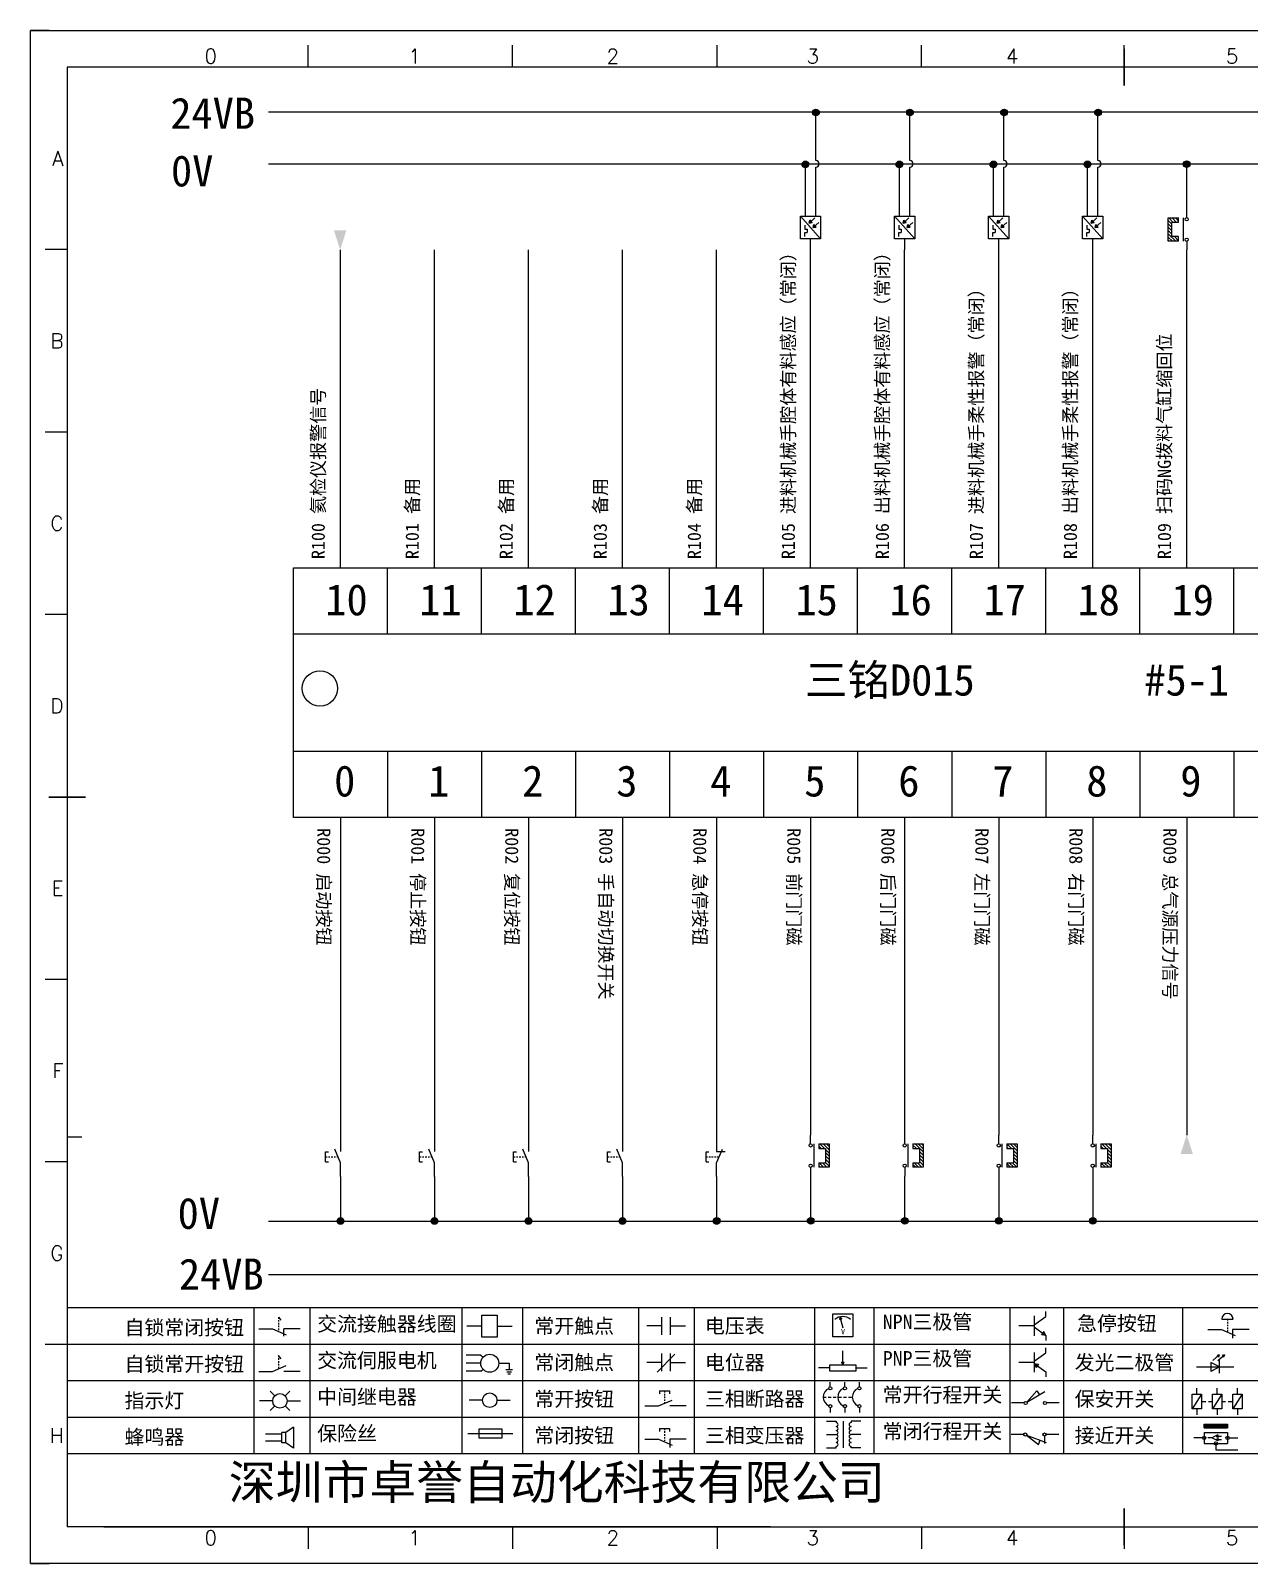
# Model space of a CAD drawing. Header units: millimetres. Extents: x 17734 to 28845, y 9358 to 11073.
# Drawn here: x 23709.2 to 23893.2, y 9752 to 9983.5 of the extents above; entities that cross this region are included whole.
import ezdxf
from ezdxf.enums import TextEntityAlignment as Align

# ---------------------------------------------------------------- set-up
doc = ezdxf.new("R2010")
doc.units = ezdxf.units.MM
doc.layers.add('AE_BOR', color=1, linetype='Continuous')
doc.styles.get("Standard").update_dxf_attribs({"font": ''})
doc.styles.add('WD', font='romans.shx', dxfattribs={"bigfont": 'gbcbig.shx'})
doc.styles.add('汉字', font='')
doc.styles.get('Standard').set_extended_font_data('SimSun')
doc.styles.get('汉字').set_extended_font_data('新宋体')

# ---------------------------------------------------------------- blocks, each defined once
blk = doc.blocks.new('*U8')
at = {"linetype": 'ByBlock'}
for p, q in [((-1909.23, -780.45), (-1909.23, -780.67)), ((-1909.23, -780.45), (-1908.92, -780.84)), ((-1909.23, -780.84), (-1909.23, -781.05)), ((-1911.92, -782.07), (-1910.06, -782.07)), ((-1910.06, -782.07), (-1908.18, -782.88)), ((-1909.23, -781.23), (-1909.23, -781.44)), ((-1909.23, -781.61), (-1909.23, -781.83)), ((-1909.23, -782), (-1909.23, -782.21)), ((-1909.23, -782.38), (-1909.23, -782.43)), ((-1908.52, -783.07), (-1908.52, -782.07)), ((-1906.25, -782.07), (-1908.52, -782.07))]:
    blk.add_line(p, q, dxfattribs=at)
blk = doc.blocks.new('*U11')
at = {"linetype": 'ByBlock'}
for p, q in [((-1908.88, -791.17), (-1909.23, -790.71)), ((-1909.23, -790.71), (-1909.23, -790.92)), ((-1909.23, -791.09), (-1909.23, -791.31)), ((-1909.23, -791.48), (-1909.23, -791.69)), ((-1911.92, -792.89), (-1910.06, -792.89)), ((-1910.06, -792.89), (-1908.18, -792.08)), ((-1909.23, -791.86), (-1909.23, -792.08)), ((-1909.23, -792.25), (-1909.23, -792.47)), ((-1906.25, -792.89), (-1908.52, -792.89))]:
    blk.add_line(p, q, dxfattribs=at)
blk = doc.blocks.new('蜂鸣器')
at = {"linetype": 'ByBlock'}
for p, q in [((-1907.17, -795.53), (-1908.25, -796.26)), ((-1907.17, -795.53), (-1907.17, -798.41)), ((-1908.8, -796.48), (-1911.01, -796.48)), ((-1908.8, -797.46), (-1911.01, -797.46)), ((-1908.25, -796.26), (-1908.8, -796.26)), ((-1908.8, -797.68), (-1908.8, -796.26)), ((-1908.25, -797.68), (-1908.8, -797.68)), ((-1908.25, -797.68), (-1908.25, -796.26)), ((-1907.17, -798.41), (-1908.25, -797.68))]:
    blk.add_line(p, q, dxfattribs=at)
blk = doc.blocks.new('指示灯')
at = {"linetype": 'ByBlock'}
for p, q in [((-1854.25, -776.92), (-1856.06, -776.92)), ((-1854.62, -775.59), (-1853.97, -776.23)), ((-1851.9, -775.59), (-1852.54, -776.23)), ((-1852.26, -776.92), (-1850.45, -776.92)), ((-1854.62, -778.25), (-1853.97, -777.61)), ((-1851.9, -778.25), (-1852.54, -777.61))]:
    blk.add_line(p, q, dxfattribs=at)
blk.add_circle((-1853.26, -776.92), 0.992, dxfattribs=at)
blk = doc.blocks.new('交流接触器线圈')
at = {"linetype": 'ByBlock'}
for p, q in [((-1880.82, -781.77), (-1882.87, -781.77)), ((-1878.72, -781.77), (-1876.67, -781.77))]:
    blk.add_line(p, q, dxfattribs=at)
blk.add_lwpolyline([(-1880.82, -780.28), (-1878.72, -780.28), (-1878.72, -783.26), (-1880.82, -783.26)], close=True, dxfattribs=at)
blk = doc.blocks.new('交流伺服电机')
at = {"linetype": 'ByBlock'}
for p, q in [((-1880.97, -785.75), (-1882.94, -785.75)), ((-1880.97, -786.85), (-1882.94, -786.85)), ((-1880.97, -785.75), (-1880.65, -786.03)), ((-1878.49, -786.85), (-1877.07, -786.85)), ((-1877.07, -786.85), (-1877.07, -787.72)), ((-1880.97, -787.94), (-1882.94, -787.94)), ((-1880.97, -787.94), (-1880.65, -787.67)), ((-1877.54, -787.72), (-1876.59, -787.72)), ((-1877.38, -788.01), (-1876.75, -788.01)), ((-1877.23, -788.29), (-1876.9, -788.29))]:
    blk.add_line(p, q, dxfattribs=at)
blk.add_circle((-1879.73, -786.85), 1.24, dxfattribs=at)
blk = doc.blocks.new('中间继电器')
at = {"linetype": 'ByBlock'}
for p, q in [((-1880.72, -791.92), (-1882.54, -791.92)), ((-1878.74, -791.92), (-1876.92, -791.92))]:
    blk.add_line(p, q, dxfattribs=at)
blk.add_circle((-1879.73, -791.92), 0.992, dxfattribs=at)
blk = doc.blocks.new('保险丝')
at = {"linetype": 'ByBlock'}
blk.add_line((-1882.72, -796.49), (-1876.55, -796.49), dxfattribs=at)
blk.add_lwpolyline([(-1881.2, -795.86), (-1878.06, -795.86), (-1878.06, -797.12), (-1881.2, -797.12)], close=True, dxfattribs=at)
blk = doc.blocks.new('常开按钮')
at = {"linetype": 'ByBlock'}
for p, q in [((-1910.06, -787.73), (-1908.18, -786.93)), ((-1909.9, -785.68), (-1908.56, -785.68)), ((-1909.9, -785.68), (-1909.9, -786.07)), ((-1909.23, -785.68), (-1909.23, -785.89)), ((-1909.23, -786.06), (-1909.23, -786.28)), ((-1909.23, -786.45), (-1909.23, -786.67)), ((-1909.23, -786.84), (-1909.23, -787.05)), ((-1909.23, -787.22), (-1909.23, -787.38)), ((-1908.56, -785.68), (-1908.56, -786.07)), ((-1911.92, -787.73), (-1910.06, -787.73)), ((-1906.25, -787.73), (-1908.52, -787.73))]:
    blk.add_line(p, q, dxfattribs=at)
blk = doc.blocks.new('常开触点')
at = {"linetype": 'ByBlock'}
for p, q in [((-1853.82, -782.99), (-1853.82, -780.56)), ((-1852.6, -782.99), (-1852.6, -780.56)), ((-1853.82, -781.77), (-1855.88, -781.77)), ((-1852.6, -781.77), (-1850.55, -781.77))]:
    blk.add_line(p, q, dxfattribs=at)
blk = doc.blocks.new('常闭触点')
at = {"linetype": 'ByBlock'}
for p, q in [((-1853.82, -786.77), (-1855.88, -786.77)), ((-1852.01, -785.66), (-1854.43, -788.1)), ((-1853.82, -787.99), (-1853.82, -785.56)), ((-1852.6, -787.99), (-1852.6, -785.56)), ((-1852.6, -786.77), (-1850.55, -786.77))]:
    blk.add_line(p, q, dxfattribs=at)
blk = doc.blocks.new('常闭按钮')
at = {"linetype": 'ByBlock'}
for p, q in [((-1854.11, -790.83), (-1852.77, -790.83)), ((-1854.11, -790.83), (-1854.11, -791.22)), ((-1853.44, -790.83), (-1853.44, -791.04)), ((-1853.44, -791.21), (-1853.44, -791.43)), ((-1853.44, -791.6), (-1853.44, -791.82)), ((-1852.77, -790.83), (-1852.77, -791.22)), ((-1856.13, -792.28), (-1854.28, -792.28)), ((-1854.28, -792.28), (-1852.4, -793.09)), ((-1853.44, -791.99), (-1853.44, -792.2)), ((-1853.44, -792.37), (-1853.44, -792.53)), ((-1850.47, -792.28), (-1852.73, -792.28)), ((-1852.73, -792.28), (-1852.73, -793.43))]:
    blk.add_line(p, q, dxfattribs=at)
blk = doc.blocks.new('电压表')
at = {"linetype": 'ByBlock'}
for p, q in [((-1814.84, -780.75), (-1814.91, -781.13)), ((-1814.6, -781.05), (-1814.91, -781.13)), ((-1814.84, -780.75), (-1814.46, -782.26)), ((-1814.84, -780.75), (-1814.6, -781.05))]:
    blk.add_line(p, q, dxfattribs=at)
blk.add_lwpolyline([(-1815.84, -780.34), (-1813.07, -780.34), (-1813.07, -783.49), (-1815.84, -783.49)], close=True, dxfattribs=at)
blk.add_arc((-1814.46, -782.26), 1.56, 46.8313, 133.1687, dxfattribs=at)
at = {"linetype": 'ByBlock', "insert": (-1814.7, -782.39), "char_height": 0.75, "width": 0.6768, "attachment_point": 1}
blk.add_mtext('V', dxfattribs=at)
blk = doc.blocks.new('电位器')
at = {"linetype": 'ByBlock'}
for p, q in [((-1814.45, -787.3), (-1814.45, -785.39)), ((-1814.45, -787.3), (-1814.62, -786.96)), ((-1814.62, -786.96), (-1814.27, -786.96)), ((-1814.45, -787.3), (-1814.27, -786.96)), ((-1816.21, -787.75), (-1817.79, -787.75)), ((-1812.68, -787.75), (-1811.1, -787.75))]:
    blk.add_line(p, q, dxfattribs=at)
blk.add_lwpolyline([(-1816.21, -787.3), (-1812.68, -787.3), (-1812.68, -788.2), (-1816.21, -788.2)], close=True, dxfattribs=at)
blk = doc.blocks.new('三相断路器')
at = {"linetype": 'ByBlock'}
for p, q in [((-1816.17, -790.33), (-1816.17, -789.7)), ((-1814.17, -790.33), (-1814.17, -789.7)), ((-1812.18, -790.33), (-1812.18, -789.7)), ((-1817.14, -791.74), (-1816.72, -791.74)), ((-1816.45, -791.74), (-1816.03, -791.74)), ((-1816.17, -793.19), (-1816.17, -793.83)), ((-1815.76, -791.74), (-1815.34, -791.74)), ((-1815.07, -791.74), (-1814.65, -791.74)), ((-1814.38, -791.74), (-1813.96, -791.74)), ((-1814.17, -793.19), (-1814.17, -793.83)), ((-1813.69, -791.74), (-1813.27, -791.74)), ((-1812.18, -793.19), (-1812.18, -793.83))]:
    blk.add_line(p, q, dxfattribs=at)
for centre in [(-1816.17, -790.55), (-1814.17, -790.55), (-1812.18, -790.55), (-1816.17, -792.98), (-1814.17, -792.98), (-1812.18, -792.98)]:
    blk.add_circle(centre, 0.219, dxfattribs=at)
for centre in [(-1815.81, -791.74), (-1813.82, -791.74), (-1811.83, -791.74)]:
    blk.add_arc(centre, 1.32, 115.5791, 244.4209, dxfattribs=at)
blk = doc.blocks.new('三相变压器')
at = {"linetype": 'ByBlock'}
for p, q in [((-1816.69, -795.03), (-1815.37, -795.03)), ((-1815.37, -795.03), (-1815.37, -795.24)), ((-1814.34, -798.7), (-1814.34, -795.04)), ((-1812, -795.03), (-1813.32, -795.03)), ((-1813.32, -795.03), (-1813.32, -795.24)), ((-1816.69, -796.87), (-1815.37, -796.87)), ((-1812, -796.87), (-1813.32, -796.87)), ((-1816.69, -798.71), (-1815.37, -798.71)), ((-1815.37, -798.71), (-1815.37, -798.5)), ((-1813.32, -798.71), (-1813.32, -798.5)), ((-1812, -798.71), (-1813.32, -798.71))]:
    blk.add_line(p, q, dxfattribs=at)
for centre, start, end in [((-1815.37, -795.51), 270, 90), ((-1815.37, -796.06), 270, 90), ((-1813.32, -795.51), 90, 270), ((-1813.32, -796.06), 90, 270), ((-1815.37, -796.6), 270, 90), ((-1815.37, -797.14), 270, 90), ((-1815.37, -797.68), 270, 90), ((-1815.37, -798.23), 270, 90), ((-1813.32, -796.6), 90, 270), ((-1813.32, -797.14), 90, 270), ((-1813.32, -797.68), 90, 270), ((-1813.32, -798.23), 90, 270)]:
    blk.add_arc(centre, 0.271, start, end, dxfattribs=at)
blk = doc.blocks.new('NPN三极管')
at = {"linetype": 'ByBlock'}
for p, q in [((-1785.73, -780.61), (-1785.73, -783.32)), ((-1785.73, -781.82), (-1784.15, -780.66)), ((-1784.15, -780.66), (-1784.15, -779.98)), ((-1785.73, -781.97), (-1787.81, -781.97)), ((-1785.73, -782.11), (-1784.15, -783.27)), ((-1784.41, -782.73), (-1784.74, -783.18)), ((-1784.15, -783.27), (-1784.74, -783.18)), ((-1784.15, -783.27), (-1784.41, -782.73)), ((-1784.15, -783.27), (-1784.15, -783.96))]:
    blk.add_line(p, q, dxfattribs=at)
blk = doc.blocks.new('PNP三极管')
at = {"linetype": 'ByBlock'}
for p, q in [((-1784.9, -785.38), (-1784.9, -788.09)), ((-1783.32, -785.43), (-1783.32, -784.75)), ((-1784.9, -786.74), (-1786.98, -786.74)), ((-1784.9, -786.59), (-1783.32, -785.43)), ((-1784.9, -786.88), (-1783.32, -788.04)), ((-1784.9, -786.88), (-1784.31, -786.97)), ((-1784.9, -786.88), (-1784.64, -787.42)), ((-1784.31, -786.97), (-1784.64, -787.42)), ((-1783.32, -788.04), (-1783.32, -788.73))]:
    blk.add_line(p, q, dxfattribs=at)
blk = doc.blocks.new('常开行程开关')
at = {"linetype": 'ByBlock'}
for p, q in [((-1785.89, -792.17), (-1784.52, -790.62)), ((-1785.89, -792.17), (-1783.43, -790.72)), ((-1784.52, -790.62), (-1784.19, -791.17)), ((-1786.29, -792.3), (-1788.01, -792.3)), ((-1781.48, -792.3), (-1783.21, -792.3))]:
    blk.add_line(p, q, dxfattribs=at)
for centre in [(-1786.07, -792.3), (-1783.42, -792.3)]:
    blk.add_circle(centre, 0.219, dxfattribs=at)
blk = doc.blocks.new('常闭行程开关')
at = {"linetype": 'ByBlock'}
for p, q in [((-1786.34, -796.62), (-1788.07, -796.62)), ((-1785.93, -796.72), (-1783.25, -797.7)), ((-1785.93, -796.72), (-1784.3, -798)), ((-1784.3, -798), (-1784.08, -797.4)), ((-1783.48, -796.84), (-1783.48, -797.85)), ((-1781.54, -796.62), (-1783.26, -796.62))]:
    blk.add_line(p, q, dxfattribs=at)
for centre in [(-1786.12, -796.62), (-1783.48, -796.62)]:
    blk.add_circle(centre, 0.219, dxfattribs=at)
blk = doc.blocks.new('发光二极管')
at = {"linetype": 'ByBlock'}
for p, q in [((-1755.78, -785.92), (-1754.89, -785.14)), ((-1754.89, -785.14), (-1755.2, -785.22)), ((-1755.2, -785.22), (-1755.01, -785.43)), ((-1755.08, -785.92), (-1754.18, -785.14)), ((-1754.89, -785.14), (-1755.01, -785.43)), ((-1754.18, -785.14), (-1754.49, -785.22)), ((-1754.49, -785.22), (-1754.31, -785.43)), ((-1754.18, -785.14), (-1754.31, -785.43)), ((-1758.01, -786.77), (-1752.89, -786.77)), ((-1754.84, -786.77), (-1756.04, -786.16)), ((-1756.04, -786.16), (-1756.04, -787.39)), ((-1754.84, -786.77), (-1756.04, -787.39)), ((-1754.84, -787.63), (-1754.84, -785.92))]:
    blk.add_line(p, q, dxfattribs=at)
blk = doc.blocks.new('保安开关')
at = {"linetype": 'ByBlock'}
for p, q in [((-1757.33, -790.79), (-1758.6, -792.81)), ((-1757.96, -790.79), (-1757.96, -789.97)), ((-1754.54, -790.79), (-1755.81, -792.81)), ((-1755.17, -790.79), (-1755.17, -789.97)), ((-1751.75, -790.79), (-1753.02, -792.81)), ((-1752.39, -790.79), (-1752.39, -789.97)), ((-1757.96, -792.81), (-1757.96, -793.62)), ((-1757.33, -791.8), (-1756.72, -791.8)), ((-1756.35, -791.8), (-1755.89, -791.8)), ((-1755.17, -792.81), (-1755.17, -793.62)), ((-1754.52, -791.8), (-1754.06, -791.8)), ((-1753.69, -791.8), (-1753.08, -791.8)), ((-1752.39, -792.81), (-1752.39, -793.62))]:
    blk.add_line(p, q, dxfattribs=at)
for points in [[(-1758.6, -790.79), (-1757.33, -790.79), (-1757.33, -792.81), (-1758.6, -792.81)], [(-1755.81, -790.79), (-1754.54, -790.79), (-1754.54, -792.81), (-1755.81, -792.81)], [(-1753.02, -790.79), (-1751.75, -790.79), (-1751.75, -792.81), (-1753.02, -792.81)]]:
    blk.add_lwpolyline(points, close=True, dxfattribs=at)
blk = doc.blocks.new('接近开关')
at = {"linetype": 'ByBlock'}
h = blk.add_hatch(dxfattribs=at)
h.set_pattern_fill('ANSI31', color=256, scale=0.01, style=0)
h.set_pattern_definition([(45, (-89.131516, -30.795668), (-0.0224506403, 0.0224506403), [])])
h.paths.add_polyline_path([(-1516.96, -1123.35), (-1516.96, -1122.85), (-1513.76, -1122.85), (-1513.76, -1123.35)])
for p, q in [((-1516.96, -1123.35), (-1516.96, -1122.85)), ((-1516.96, -1122.85), (-1513.76, -1122.85)), ((-1516.96, -1123.35), (-1513.76, -1123.35)), ((-1513.76, -1122.85), (-1513.76, -1123.35)), ((-1517.18, -1124.71), (-1518.36, -1124.71)), ((-1516.96, -1123.95), (-1513.76, -1123.95)), ((-1516.96, -1123.95), (-1516.96, -1125.47)), ((-1516.96, -1125.47), (-1513.76, -1125.47)), ((-1515.91, -1124.71), (-1516.45, -1124.71)), ((-1515.11, -1124.31), (-1515.91, -1124.71)), ((-1515.11, -1125.11), (-1515.91, -1124.71)), ((-1515.33, -1124.53), (-1515.17, -1124.53)), ((-1515.33, -1124.88), (-1515.17, -1124.88)), ((-1515.25, -1124.45), (-1515.25, -1124.61)), ((-1515.11, -1124.31), (-1515.11, -1125.11)), ((-1515.11, -1124.48), (-1514.58, -1124.48)), ((-1515.11, -1124.94), (-1514.58, -1124.94)), ((-1513.76, -1123.95), (-1513.76, -1125.47)), ((-1513.54, -1124.71), (-1512.36, -1124.71)), ((-1515.36, -1125.69), (-1515.36, -1126.36)), ((-1515.36, -1126.36), (-1512.36, -1126.36))]:
    blk.add_line(p, q, dxfattribs=at)
for centre in [(-1516.96, -1124.71), (-1515.36, -1125.47), (-1513.76, -1124.71)]:
    blk.add_circle(centre, 0.225, dxfattribs=at)
blk = doc.blocks.new('急停按钮')
at = {"linetype": 'ByBlock'}
for p, q in [((-1.86, 0), (0, 0)), ((0, 0), (1.88, -0.81)), ((0.06, 1.45), (1.61, 1.45)), ((0.83, 1.45), (0.83, 1.24)), ((0.83, 1.07), (0.83, 0.85)), ((0.83, 0.68), (0.83, 0.47)), ((0.83, 0.29), (0.83, 0.08)), ((3.81, 0), (1.54, 0)), ((1.54, 0), (1.54, -1.15)), ((0.83, -0.09), (0.83, -0.24))]:
    blk.add_line(p, q, dxfattribs=at)
blk.add_arc((0.83, 1.45), 0.774, 0, 180)
blk = doc.blocks.new('电控横A4')
for p, q in [((292, -5), (5, -5)), ((5, -5), (5, -205)), ((10.03, -205), (289.53, -205)), ((130.8, -205), (190.75, -205))]:
    blk.add_line(p, q)
at = {"lineweight": 9, "ltscale": 0.1}
for p, q in [((5, -151.57), (7, -151.57)), ((101.34, -205), (130.8, -205)), ((129.44, -205), (129.44, -205)), ((129.44, -205), (129.44, -205)), ((129.44, -205), (129.44, -205)), ((129.44, -205), (129.44, -205))]:
    blk.add_line(p, q, dxfattribs=at)
at = {"linetype": 'ByBlock'}
for p, q in [((292, -175), (5, -175)), ((292, -180), (5, -180)), ((292, -185), (5, -185)), ((292, -190), (5, -190)), ((292, -195), (5, -195))]:
    blk.add_line(p, q, dxfattribs=at)
at = {"color": 0, "lineweight": -2}
for p, q in [((30.58, -175), (30.58, -195)), ((38.26, -175), (38.26, -195)), ((59.05, -175), (59.05, -195)), ((67.4, -175), (67.4, -195)), ((83.26, -175), (83.26, -195)), ((90.91, -175), (90.91, -195)), ((107.4, -175), (107.4, -195)), ((115.5, -175), (115.5, -195)), ((134.12, -175), (134.12, -195)), ((141.48, -175), (141.48, -195)), ((157.79, -175), (157.79, -195))]:
    blk.add_line(p, q, dxfattribs=at)
at = {"color": 0, "ltscale": 2}
blk.add_line((101.34, -205), (5, -205), dxfattribs=at)
at = {"layer": 'AE_BOR', "lineweight": 30}
for p, q in [((2.53, 0), (0, 0)), ((0, -210), (2.53, -210))]:
    blk.add_line(p, q, dxfattribs=at)
at = {"layer": 'AE_BOR', "color": 1, "lineweight": 15}
for p, q in [((0, 0), (297, 0)), ((0, -210), (0, 0)), ((297, -210), (0, -210))]:
    blk.add_line(p, q, dxfattribs=at)
at = {"layer": 'AE_BOR'}
for p, q in [((38.03, -5), (38.03, -2)), ((66.03, -5), (66.03, -2)), ((94.03, -5), (94.03, -2)), ((122.03, -5), (122.03, -2)), ((149.78, -5), (149.78, -2)), ((5, -30), (2, -30)), ((5, -55), (2, -55)), ((5, -80), (2, -80)), ((5, -130), (2, -130)), ((5, -155), (2, -155)), ((5, -180), (2, -180)), ((38.03, -205), (38.03, -208)), ((66.03, -205), (66.03, -208)), ((94.03, -205), (94.03, -208)), ((122.03, -205), (122.03, -208)), ((149.78, -205), (149.78, -208))]:
    blk.add_line(p, q, dxfattribs=at)
at = {"layer": 'AE_BOR', "color": 2, "lineweight": 30}
for p, q in [((149.78, -7.5), (149.78, -2.5)), ((2.5, -105), (7.5, -105)), ((149.78, -202.5), (149.78, -207.5)), ((149.78, -205), (149.78, -207.5))]:
    blk.add_line(p, q, dxfattribs=at)
at = {"linetype": 'ByBlock'}
for name, p in [('*U8', (1943.19, 604.18)), ('交流接触器线圈', (1942.62, 604.27)), ('常开触点', (1940.27, 604.3)), ('电压表', (1925.71, 604.52)), ('NPN三极管', (1923.2, 604.5)), ('PNP三极管', (1922.37, 604.27)), ('*U11', (1943.19, 609.18)), ('交流伺服电机', (1942.62, 604.27)), ('常闭触点', (1940.27, 604.3)), ('电位器', (1925.71, 604.52)), ('发光二极管', (1917.72, 603.69)), ('指示灯', (1887.41, 589.18)), ('中间继电器', (1942.62, 604.27)), ('常开按钮', (1996.06, 599.3)), ('三相断路器', (1925.71, 604.52)), ('常开行程开关', (1922.37, 604.27)), ('保安开关', (1917.72, 603.98)), ('三相变压器', (1925.71, 604.52)), ('接近开关', (1677.72, 931.9)), ('蜂鸣器', (1943.19, 604.18)), ('保险丝', (1942.62, 604.27)), ('常闭按钮', (1940.27, 599.3)), ('常闭行程开关', (1922.37, 604.27))]:
    blk.add_blockref(name, p, dxfattribs=at)
blk.add_blockref('急停按钮', (163.12, -177.98))
at = {"char_height": 2, "attachment_point": 1, "style": '汉字'}
for s, insert in [('{\\fKaiTi_GB2312|b0|i0|c134|p49;自锁常闭按钮}', (12.86, -176.69)), ('{\\fKaiTi_GB2312|b0|i0|c134|p49;交流接触器线圈}', (39.25, -176.19)), ('{\\fKaiTi_GB2312|b0|i0|c134|p49;常开触点}', (69.01, -176.48)), ('{\\fKaiTi_GB2312|b0|i0|c134|p49;电压表}', (92.37, -176.47)), ('{\\fKaiTi_GB2312|b0|i0|c134|p49;NPN三极管}', (116.73, -175.91)), ('{\\fKaiTi_GB2312|b0|i0|c134|p49;急停按钮}', (143.35, -176.12)), ('{\\fKaiTi_GB2312|b0|i0|c134|p49;自锁常开按钮}', (12.86, -181.69)), ('{\\fKaiTi_GB2312|b0|i0|c134|p49;交流伺服电机}', (39.25, -181.19)), ('{\\fKaiTi_GB2312|b0|i0|c134|p49;常闭触点}', (69.01, -181.48)), ('{\\fKaiTi_GB2312|b0|i0|c134|p49;电位器}', (92.37, -181.47)), ('{\\fKaiTi_GB2312|b0|i0|c134|p49;PNP三极管}', (116.73, -180.91)), ('{\\fKaiTi_GB2312|b0|i0|c134|p49;发光二极管}', (143.02, -181.48)), ('{\\fKaiTi_GB2312|b0|i0|c134|p49;指示灯}', (12.86, -186.69)), ('{\\fKaiTi_GB2312|b0|i0|c134|p49;中间继电器}', (39.25, -186.19)), ('{\\fKaiTi_GB2312|b0|i0|c134|p49;常开按钮}', (69.01, -186.48)), ('{\\fKaiTi_GB2312|b0|i0|c134|p49;三相断路器}', (92.37, -186.47)), ('{\\fKaiTi_GB2312|b0|i0|c134|p49;常开行程开关}', (116.73, -185.91)), ('{\\fKaiTi_GB2312|b0|i0|c134|p49;保安开关}', (143.02, -186.48)), ('{\\fKaiTi_GB2312|b0|i0|c134|p49;保险丝}', (39.25, -191.19)), ('{\\fKaiTi_GB2312|b0|i0|c134|p49;常闭行程开关}', (116.73, -190.91)), ('{\\fKaiTi_GB2312|b0|i0|c134|p49;蜂鸣器}', (12.86, -191.69)), ('{\\fKaiTi_GB2312|b0|i0|c134|p49;常闭按钮}', (69.01, -191.48)), ('{\\fKaiTi_GB2312|b0|i0|c134|p49;三相变压器}', (92.37, -191.47)), ('{\\fKaiTi_GB2312|b0|i0|c134|p49;接近开关}', (143.02, -191.48))]:
    blk.add_mtext(s, dxfattribs=dict(at, insert=insert))
at = {"color": 0, "lineweight": -2, "insert": (27.14, -196.53), "char_height": 4.7064, "width": 96.1138, "attachment_point": 1}
blk.add_mtext('深圳市卓誉自动化科技有限公司', dxfattribs=at)
at = {"layer": 'AE_BOR', "style": 'WD'}
for s, p in [('0', (24.67, -4.5)), ('1', (52.6, -4.5)), ('2', (79.75, -4.5)), ('3', (107.15, -4.5)), ('4', (134.45, -4.5)), ('5', (164.59, -4.5)), ('0', (24.67, -207.5)), ('1', (52.6, -207.5)), ('2', (79.75, -207.5)), ('3', (107.15, -207.5)), ('4', (134.45, -207.5)), ('5', (164.59, -207.5))]:
    blk.add_text(s, height=2, dxfattribs=at).set_placement(p, align=Align.CENTER)
for s, p in [('A', (4.5, -17.5)), ('B', (4.5, -42.5)), ('C', (4.5, -67.5)), ('D', (4.5, -92.5)), ('E', (4.5, -117.5)), ('F', (4.5, -142.5)), ('G', (4.5, -167.5)), ('H', (4.5, -192.5))]:
    blk.add_text(s, height=2, dxfattribs=at).set_placement(p, align=Align.MIDDLE_RIGHT)
blk = doc.blocks.new('光电开关')
at = {"linetype": 'ByBlock'}
h = blk.add_hatch(dxfattribs=at)
h.set_pattern_fill('ANSI31', color=256, scale=0.01, style=0)
h.set_pattern_definition([(45, (0.172267, 0), (-0.0224506403, 0.0224506403), [])])
h.paths.add_polyline_path([(-1882.44, -776.34), (-1882.5, -775.91), (-1882.68, -776.07)])
h.paths.add_polyline_path([(-1882.86, -776.23), (-1882.44, -776.34), (-1882.68, -776.07)])
h.paths.add_polyline_path([(-1883.05, -776.88), (-1883.11, -776.45), (-1883.29, -776.61)])
h.paths.add_polyline_path([(-1883.47, -776.77), (-1883.05, -776.88), (-1883.29, -776.61)])
for p, q in [((-1884.01, -775.96), (-1885.56, -775.96)), ((-1880.91, -775.3), (-1884.01, -778.05)), ((-1883.75, -776.09), (-1883.05, -776.88)), ((-1883.11, -776.45), (-1883.47, -776.77)), ((-1883.05, -776.88), (-1883.47, -776.77)), ((-1883.14, -775.55), (-1882.44, -776.34)), ((-1883.05, -776.88), (-1883.11, -776.45)), ((-1882.5, -775.91), (-1882.86, -776.23)), ((-1882.44, -776.34), (-1882.86, -776.23)), ((-1882.44, -776.34), (-1882.5, -775.91)), ((-1879.37, -776.67), (-1880.91, -776.67)), ((-1884.01, -777.39), (-1885.56, -777.39)), ((-1882.78, -777.47), (-1882.23, -777.47)), ((-1882.23, -777.47), (-1882.23, -777.14)), ((-1882.23, -777.14), (-1881.78, -777.14)), ((-1881.78, -777.47), (-1881.78, -777.14)), ((-1881.23, -777.47), (-1881.78, -777.47))]:
    blk.add_line(p, q, dxfattribs=at)
blk.add_lwpolyline([(-1884.01, -775.3), (-1880.91, -775.3), (-1880.91, -778.05), (-1884.01, -778.05)], close=True, dxfattribs=at)
blk = doc.blocks.new('磁性开关')
at = {"linetype": 'ByBlock'}
h = blk.add_hatch(dxfattribs=at)
h.set_pattern_fill('ANSI31', color=256, scale=0.1, style=0)
h.paths.add_polyline_path([(-1910.88, -776.69), (-1910.88, -775.29), (-1907.69, -775.29), (-1907.69, -776.69), (-1908.31, -776.69), (-1908.31, -775.79), (-1910.25, -775.79), (-1910.25, -776.69)])
for p, q in [((-1910.88, -776.69), (-1910.88, -775.29)), ((-1910.88, -775.29), (-1907.69, -775.29)), ((-1910.88, -776.69), (-1910.25, -776.69)), ((-1910.25, -776.69), (-1910.25, -775.79)), ((-1910.25, -775.79), (-1908.31, -775.79)), ((-1908.31, -776.69), (-1908.31, -775.79)), ((-1908.31, -776.69), (-1907.69, -776.69)), ((-1907.69, -775.29), (-1907.69, -776.69)), ((-1910.91, -777.81), (-1912.09, -777.81)), ((-1910.88, -777.39), (-1907.69, -777.39)), ((-1907.66, -777.81), (-1906.48, -777.81))]:
    blk.add_line(p, q, dxfattribs=at)
for centre in [(-1910.68, -777.81), (-1907.88, -777.81)]:
    blk.add_circle(centre, 0.225, dxfattribs=at)

msp = doc.modelspace()

# ---------------------------------------------------------------- hatches: boundary and pattern name
at = {"lineweight": -2}
h = msp.add_hatch(color=0, dxfattribs=at)
edge = h.paths.add_edge_path()
edge.add_arc((23827.766, 9971.112), 0.5, 0, 360)
h = msp.add_hatch(color=0, dxfattribs=at)
edge = h.paths.add_edge_path()
edge.add_arc((23841.966, 9971.112), 0.5, 0, 360)
h = msp.add_hatch(color=0, dxfattribs=at)
edge = h.paths.add_edge_path()
edge.add_arc((23856.166, 9971.112), 0.5, 0, 360)
h = msp.add_hatch(color=0, dxfattribs=at)
edge = h.paths.add_edge_path()
edge.add_arc((23870.366, 9971.112), 0.5, 0, 360)
h = msp.add_hatch(color=0, dxfattribs=at)
edge = h.paths.add_edge_path()
edge.add_arc((23826.161, 9963.279), 0.5, 0, 360)
h = msp.add_hatch(color=0, dxfattribs=at)
edge = h.paths.add_edge_path()
edge.add_arc((23840.361, 9963.279), 0.5, 0, 360)
h = msp.add_hatch(color=0, dxfattribs=at)
edge = h.paths.add_edge_path()
edge.add_arc((23854.561, 9963.279), 0.5, 0, 360)
h = msp.add_hatch(color=0, dxfattribs=at)
edge = h.paths.add_edge_path()
edge.add_arc((23868.761, 9963.279), 0.5, 0, 360)
h = msp.add_hatch(color=0, dxfattribs=at)
edge = h.paths.add_edge_path()
edge.add_arc((23883.754, 9963.299), 0.5, 180, 540)
for points in [[(23754.97, 9953.295), (23755.905, 9950.376), (23756.84, 9953.295)], [(23884.698, 9813.768), (23883.763, 9816.686), (23882.828, 9813.768)]]:
    msp.add_hatch(color=256).paths.add_polyline_path(points)
h = msp.add_hatch(color=0, dxfattribs=at)
edge = h.paths.add_edge_path()
edge.add_arc((23755.962, 9803.67), 0.5, 0, 360)
h = msp.add_hatch(color=0, dxfattribs=at)
edge = h.paths.add_edge_path()
edge.add_arc((23770.162, 9803.67), 0.5, 0, 360)
h = msp.add_hatch(color=0, dxfattribs=at)
edge = h.paths.add_edge_path()
edge.add_arc((23784.362, 9803.67), 0.5, 0, 360)
h = msp.add_hatch(color=0, dxfattribs=at)
edge = h.paths.add_edge_path()
edge.add_arc((23798.562, 9803.67), 0.5, 0, 360)
h = msp.add_hatch(color=0, dxfattribs=at)
edge = h.paths.add_edge_path()
edge.add_arc((23812.78, 9803.699), 0.5, 0, 360)
h = msp.add_hatch(color=0, dxfattribs=at)
edge = h.paths.add_edge_path()
edge.add_arc((23826.968, 9803.687), 0.5, 0, 360)
h = msp.add_hatch(color=0, dxfattribs=at)
edge = h.paths.add_edge_path()
edge.add_arc((23841.168, 9803.687), 0.5, 0, 360)
h = msp.add_hatch(color=0, dxfattribs=at)
edge = h.paths.add_edge_path()
edge.add_arc((23855.368, 9803.687), 0.5, 0, 360)
h = msp.add_hatch(color=0, dxfattribs=at)
edge = h.paths.add_edge_path()
edge.add_arc((23869.568, 9803.687), 0.5, 0, 360)

# ---------------------------------------------------------------- linework, layer by layer
at = {"color": 0, "lineweight": -2}
for p, q in [((23745.063, 9971.213), (24011.816, 9971.213)), ((23745.063, 9963.341), (24011.816, 9963.341)), ((23748.861, 9892.345), (23992.861, 9892.345)), ((23748.861, 9874.641), (23992.861, 9874.641)), ((23763.061, 9874.641), (23763.061, 9864.641)), ((23777.261, 9874.641), (23777.261, 9864.641)), ((23791.461, 9874.641), (23791.461, 9864.641)), ((23805.661, 9874.641), (23805.661, 9864.641)), ((23819.861, 9874.641), (23819.861, 9864.641)), ((23834.061, 9874.641), (23834.061, 9864.641)), ((23848.261, 9874.641), (23848.261, 9864.641)), ((23862.461, 9874.641), (23862.461, 9864.641)), ((23876.661, 9874.641), (23876.661, 9864.641)), ((23890.861, 9874.641), (23890.861, 9864.641)), ((23745.063, 9803.644), (24011.816, 9803.644)), ((23745.063, 9795.594), (24011.816, 9795.594))]:
    msp.add_line(p, q, dxfattribs=at)
for p, q in [((23827.747, 9963.841), (23827.747, 9971.213)), ((23841.947, 9963.841), (23841.947, 9971.213)), ((23856.147, 9963.841), (23856.147, 9971.213)), ((23870.347, 9963.841), (23870.347, 9971.213)), ((23826.175, 9957.17), (23826.175, 9963.341)), ((23827.747, 9957.17), (23827.747, 9962.841)), ((23840.375, 9957.17), (23840.375, 9963.341)), ((23841.947, 9957.17), (23841.947, 9962.841)), ((23854.575, 9957.17), (23854.575, 9963.341)), ((23856.147, 9957.17), (23856.147, 9962.841)), ((23868.775, 9957.17), (23868.775, 9963.341)), ((23870.347, 9957.17), (23870.347, 9962.841)), ((23883.761, 9956.532), (23883.761, 9963.342)), ((23755.961, 9810.394), (23755.961, 9803.644)), ((23770.161, 9810.394), (23770.161, 9803.644)), ((23784.361, 9810.394), (23784.361, 9803.644)), ((23798.561, 9810.394), (23798.561, 9803.644)), ((23812.761, 9810.394), (23812.761, 9803.644)), ((23826.961, 9810.454), (23826.961, 9803.644)), ((23841.161, 9810.454), (23841.161, 9803.644)), ((23855.361, 9810.454), (23855.361, 9803.644)), ((23869.561, 9810.454), (23869.561, 9803.644))]:
    msp.add_line(p, q)
at = {"lineweight": 0}
for p, q in [((23755.961, 9902.345), (23755.961, 9950.345)), ((23770.161, 9902.345), (23770.161, 9950.345)), ((23784.361, 9902.345), (23784.361, 9950.345)), ((23798.561, 9902.345), (23798.561, 9950.345)), ((23812.761, 9902.345), (23812.761, 9950.345)), ((23826.961, 9902.345), (23826.961, 9950.345)), ((23841.161, 9902.345), (23841.161, 9950.345)), ((23855.361, 9902.345), (23855.361, 9950.345)), ((23869.561, 9902.345), (23869.561, 9950.345)), ((23883.761, 9902.345), (23883.761, 9950.345)), ((23748.861, 9902.345), (23748.861, 9902.345)), ((23763.061, 9892.345), (23763.061, 9902.345)), ((23777.261, 9892.345), (23777.261, 9902.345)), ((23791.461, 9892.345), (23791.461, 9902.345)), ((23805.661, 9892.345), (23805.661, 9902.345)), ((23819.861, 9892.345), (23819.861, 9902.345)), ((23834.061, 9892.345), (23834.061, 9902.345)), ((23848.261, 9892.345), (23848.261, 9902.345)), ((23862.461, 9892.345), (23862.461, 9902.345)), ((23876.661, 9892.345), (23876.661, 9902.345)), ((23890.861, 9892.345), (23890.861, 9902.345)), ((23755.961, 9864.641), (23755.961, 9816.641)), ((23770.161, 9864.641), (23770.161, 9816.641)), ((23784.361, 9864.641), (23784.361, 9816.641)), ((23798.561, 9864.641), (23798.561, 9816.641)), ((23812.761, 9864.641), (23812.761, 9816.641)), ((23826.961, 9864.641), (23826.961, 9816.641)), ((23841.161, 9864.641), (23841.161, 9816.641)), ((23855.361, 9864.641), (23855.361, 9816.641)), ((23869.561, 9864.641), (23869.561, 9816.641)), ((23883.761, 9864.641), (23883.761, 9816.641))]:
    msp.add_line(p, q, dxfattribs=at)
at = {"color": 0, "lineweight": -2}
msp.add_lwpolyline([(23748.861, 9902.345), (23992.861, 9902.345), (23992.861, 9864.641), (23748.861, 9864.641)], close=True, dxfattribs=at)
for centre, radius in [((23827.766, 9971.112), 0.5), ((23841.966, 9971.112), 0.5), ((23856.166, 9971.112), 0.5), ((23870.366, 9971.112), 0.5), ((23826.161, 9963.279), 0.5), ((23840.361, 9963.279), 0.5), ((23854.561, 9963.279), 0.5), ((23868.761, 9963.279), 0.5), ((23883.754, 9963.299), 0.5), ((23752.851, 9884.123), 2.672), ((23755.962, 9803.67), 0.5), ((23770.162, 9803.67), 0.5), ((23784.362, 9803.67), 0.5), ((23798.562, 9803.67), 0.5), ((23812.762, 9803.67), 0.5), ((23812.78, 9803.699), 0.5), ((23826.968, 9803.687), 0.5), ((23841.168, 9803.687), 0.5), ((23855.368, 9803.687), 0.5), ((23869.568, 9803.687), 0.5)]:
    msp.add_circle(centre, radius, dxfattribs=at)
for centre in [(23827.747, 9963.341), (23841.947, 9963.341), (23856.147, 9963.341), (23870.347, 9963.341)]:
    msp.add_arc(centre, 0.5, 270, 90)

# ---------------------------------------------------------------- block references
at = {"xscale": 1.1025, "yscale": 1.1025, "zscale": 1.1025}
msp.add_blockref('电控横A4', (23709.158, 9983.476), dxfattribs=at)
at = {"linetype": 'ByBlock', "xscale": 1.1025, "yscale": 1.1025, "zscale": 1.1025}
for name, p, rotation in [('光电开关', (24683.243, 7878.345), 270), ('光电开关', (24697.443, 7878.345), 270), ('光电开关', (24711.643, 7878.345), 270), ('光电开关', (24725.843, 7878.345), 270), ('磁性开关', (23026.221, 12058.422), 89.99999999999999), ('常开按钮', (22887.486, 11918.285), 90), ('常开按钮', (22901.686, 11918.285), 90), ('常开按钮', (22915.886, 11918.285), 90), ('常开按钮', (22930.086, 11918.285), 90), ('常闭按钮', (22939.271, 11856.781), 90), ('磁性开关', (24684.5, 7708.564), 270), ('磁性开关', (24698.7, 7708.564), 270), ('磁性开关', (24712.9, 7708.564), 270), ('磁性开关', (24727.1, 7708.564), 270)]:
    msp.add_blockref(name, p, dxfattribs=dict(at, rotation=rotation))

# ---------------------------------------------------------------- texts
at = {"color": 0, "lineweight": -2, "attachment_point": 1}
for s, insert, char_height, width in [('24VB', (23730.247, 9973.354), 4.7064, 14.27309), ('0V', (23730.351, 9964.652), 4.7064, 14.27309), ('10', (23753.661, 9899.86), 4.7064, 7.20347), ('11', (23767.861, 9899.86), 4.7064, 7.20347), ('12', (23782.061, 9899.86), 4.7064, 7.20347), ('13', (23796.261, 9899.86), 4.7064, 7.20347), ('14', (23810.461, 9899.86), 4.7064, 7.20347), ('15', (23824.661, 9899.86), 4.7064, 7.20347), ('16', (23838.861, 9899.86), 4.7064, 7.20347), ('17', (23853.061, 9899.86), 4.7064, 7.20347), ('18', (23867.261, 9899.86), 4.7064, 7.20347), ('19', (23881.461, 9899.86), 4.7064, 7.20347), ('           三铭D015        #5-1', (23790.884, 9887.737), 4.70644, 136.41156), ('0', (23754.993, 9872.495), 4.706, 7.20347), ('1', (23769.193, 9872.495), 4.706, 7.20347), ('2', (23783.393, 9872.495), 4.706, 7.20347), ('3', (23797.593, 9872.495), 4.706, 7.20347), ('4', (23811.793, 9872.495), 4.706, 7.20347), ('5', (23825.993, 9872.495), 4.706, 7.20347), ('6', (23840.193, 9872.495), 4.706, 7.20347), ('7', (23854.393, 9872.495), 4.706, 7.20347), ('8', (23868.593, 9872.495), 4.706, 7.20347), ('9', (23882.793, 9872.495), 4.706, 7.20347), ('0V', (23731.356, 9807.179), 4.7064, 14.27309), ('24VB', (23731.549, 9797.998), 4.7064, 14.27309)]:
    msp.add_mtext(s, dxfattribs=dict(at, insert=insert, char_height=char_height, width=width))
at = {"color": 0, "lineweight": -2, "char_height": 2, "width": 71.79445, "attachment_point": 1}
for s, insert, rotation in [('R105 {\\f宋体|b0|i0|c134|p2;\\H1x;\\C256;进料机械手腔体有料感应（常闭）}', (23822.578, 9903.648), 90), ('R106 {\\f宋体|b0|i0|c134|p2;\\H1x;\\C256;出料机械手腔体有料感应（常闭）}', (23836.778, 9903.648), 90), ('R107 {\\f宋体|b0|i0|c134|p2;\\H1x;\\C256;进料机械手柔性报警（常闭）}', (23850.978, 9903.648), 90), ('R108 {\\f宋体|b0|i0|c134|p2;\\H1x;\\C256;出料机械手柔性报警（常闭）}', (23865.178, 9903.648), 90), ('R109 {\\f宋体|b0|i0|c134|p2;\\H1x;\\C256;扫码NG拨料气缸缩回位}', (23879.378, 9903.648), 90), ('R100 {\\C256;氦检仪报警信号}', (23751.578, 9903.648), 90), ('R101 {\\f宋体|b0|i0|c134|p2;\\H1x;\\C256;备用}', (23765.778, 9903.648), 90), ('R102 {\\f宋体|b0|i0|c134|p2;\\H1x;\\C256;备用}', (23779.978, 9903.648), 90), ('R103 {\\f宋体|b0|i0|c134|p2;\\H1x;\\C256;备用}', (23794.178, 9903.648), 90), ('R104 {\\f宋体|b0|i0|c134|p2;\\H1x;\\C256;备用}', (23808.378, 9903.648), 90), ('{\\C256;R000 启动按钮}', (23754.438, 9863.004), 270), ('{\\C256;R001 停止按钮}', (23768.638, 9863.004), 270), ('{\\C256;R002 复位按钮}', (23782.838, 9863.004), 270), ('{\\C256;R003 手自动切换开关}', (23797.038, 9863.004), 270), ('{\\C256;R004 急停按钮}', (23811.238, 9863.004), 270), ('{\\C256;R005 前门门磁}', (23825.438, 9863.004), 270), ('{\\C256;R006 后门门磁}', (23839.638, 9863.004), 270), ('{\\C256;R007 左门门磁}', (23853.838, 9863.004), 270), ('{\\C256;R008 右门门磁}', (23868.038, 9863.004), 270), ('{\\C256;R009 总气源压力信号}', (23882.238, 9863.004), 270)]:
    msp.add_mtext(s, dxfattribs=dict(at, insert=insert, rotation=rotation))

doc.saveas('drawing.dxf')
